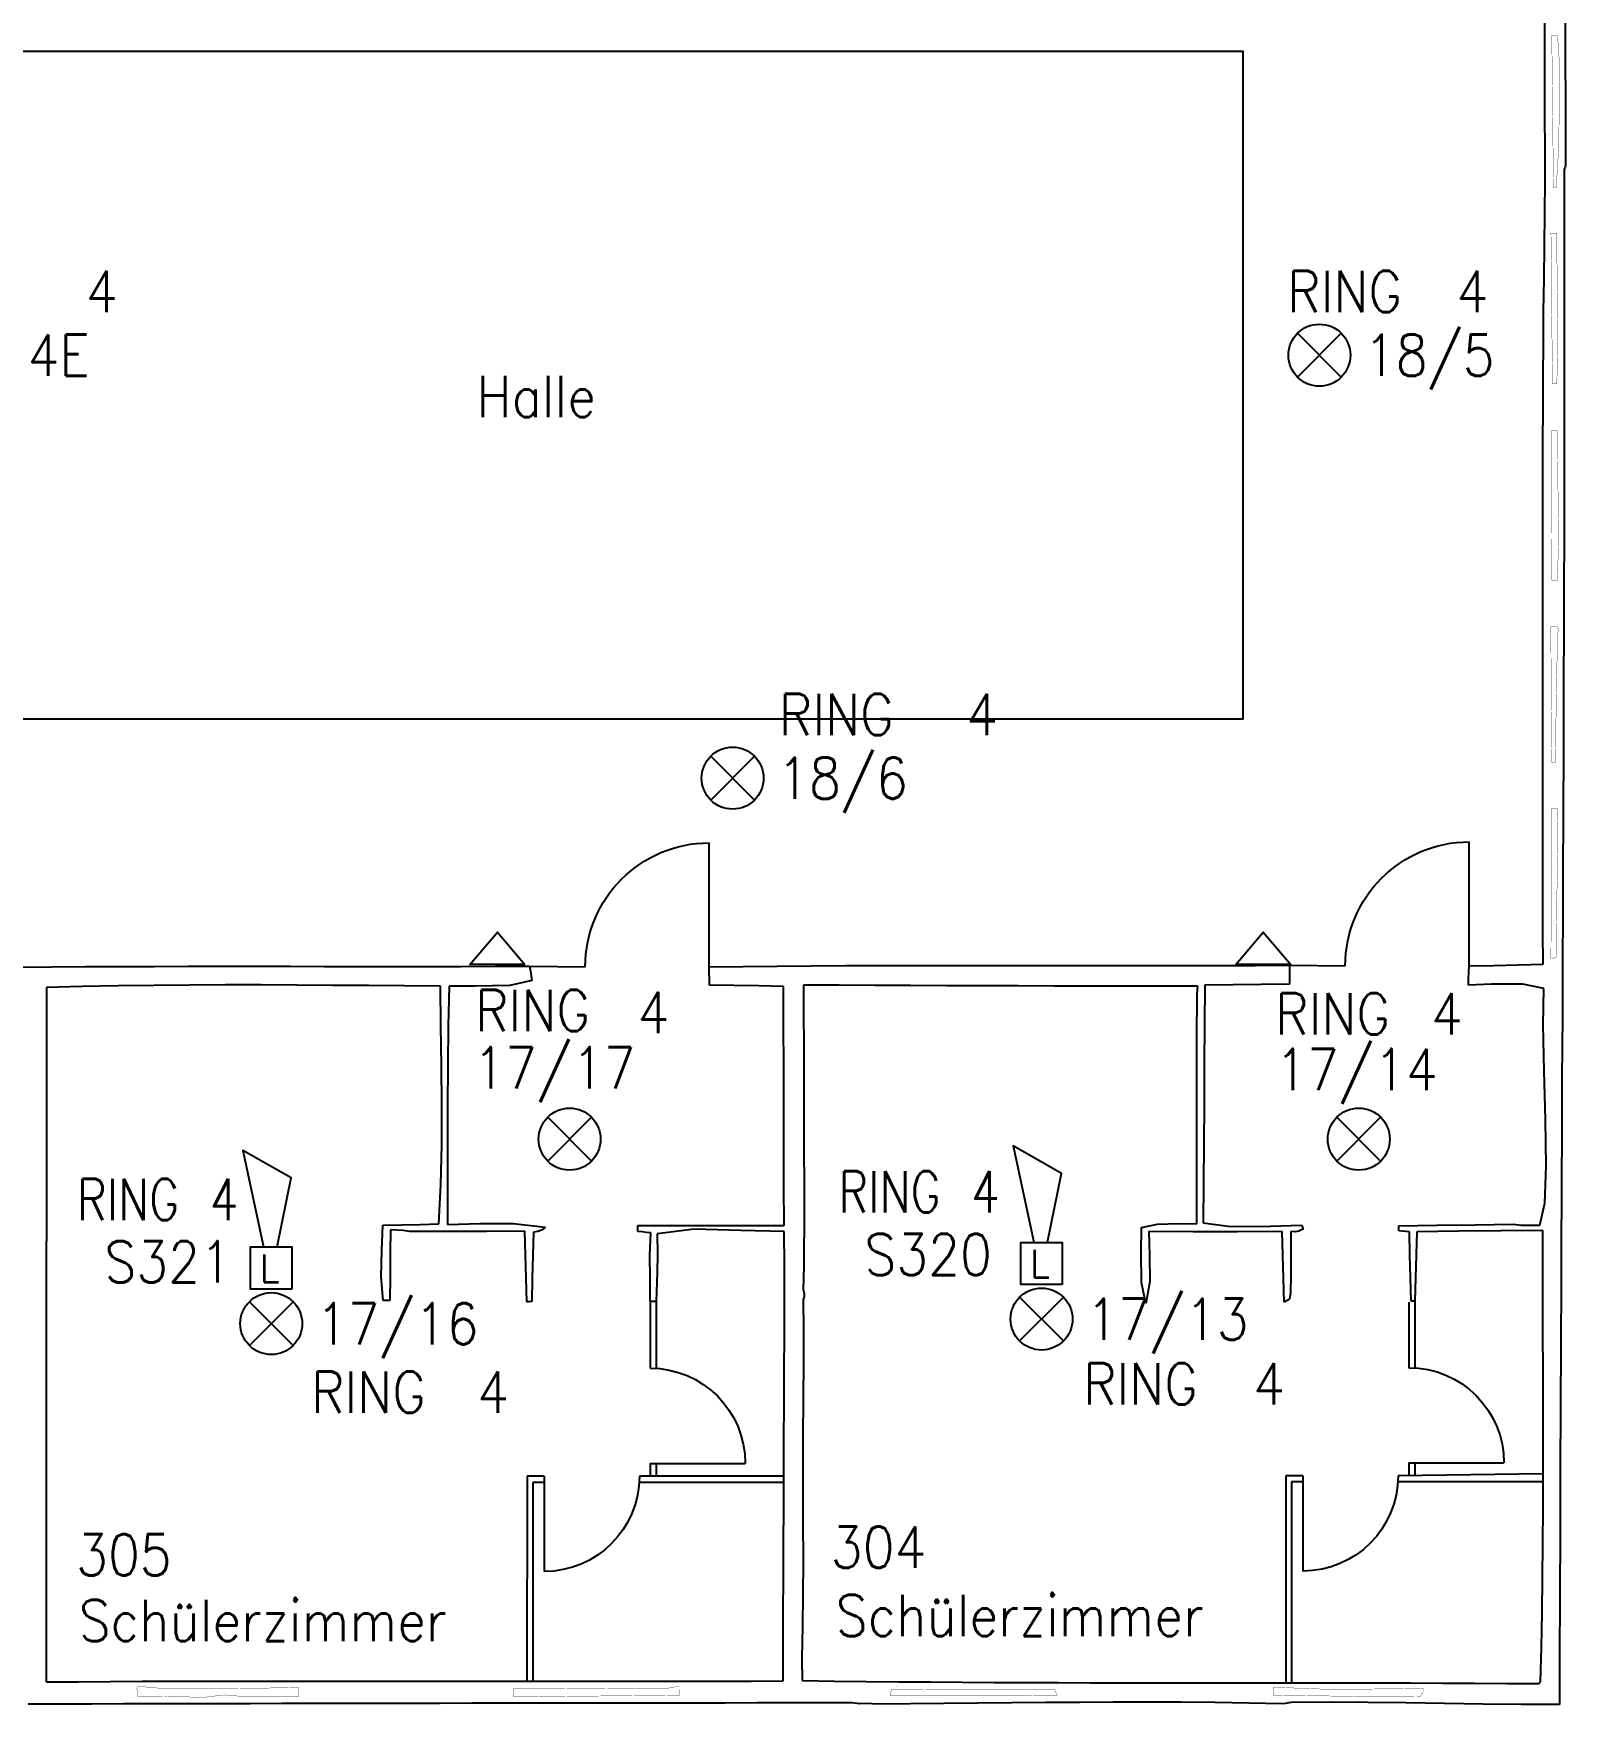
# Model space of a CAD drawing. Extents: x -9.7 to 15.4, y -4.5 to 14.4.
# Drawn here: x 4.21 to 15.34, y -4.51 to 7.63 of the extents above; entities that cross this region are included whole.
import ezdxf
from ezdxf.enums import TextEntityAlignment as Align

# ---------------------------------------------------------------- set-up
doc = ezdxf.new("R2010")
doc.units = 0
doc.header["$LTSCALE"] = 0.000394
doc.header["$MEASUREMENT"] = 0
doc.layers.get('0').update_dxf_attribs({"linetype": 'CONTINUOUS'})
for name, color, linetype in [('Grundriß', 7, 'CONTINUOUS'), ('Raumbezeichnung', 7, 'CONTINUOUS'), ('SECO-BRAND', 240, 'CONTINUOUS'), ('SECO-BRAND_LOOP', 81, 'CONTINUOUS')]:
    doc.layers.add(name, color=color, linetype=linetype)
doc.styles.add('ROMANS', font='romans.shx', dxfattribs={"width": 0.9})

# ---------------------------------------------------------------- blocks, each defined once
blk = doc.blocks.new('Tür')
at = {"layer": 'Grundriß', "linetype": 'Continuous'}
blk.add_line((0, 0), (0, 0.9), dxfattribs=at)
blk.add_arc((0, 0), 0.9, 0, 90, dxfattribs=at)
blk = doc.blocks.new('SecoS-opt')
for p, q in [((0.159, 0.159), (-0.159, -0.159)), ((-0.159, 0.159), (0.159, -0.159))]:
    blk.add_line(p, q)
blk.add_circle((0, 0), 0.225)
at = {"style": 'ROMANS', "width": 0.9, "flags": 1}
for tag, p in [('PRODUKT_1', (-0.344, -0.147)), ('PRODUKT_2', (-0.344, -0.597)), ('TECHNIK', (-0.344, -1.049)), ('SECOPOS', (-0.344, -1.511))]:
    blk.add_attdef(tag, text='', height=0.3, dxfattribs=at).set_placement(p, align=Align.RIGHT)
at = {"color": 81, "style": 'ROMANS', "width": 0.9}
for tag, p in [('MELDERNUMMER', (0.33, -0.131)), ('LINE_1', (0.33, -0.989)), ('LINE_2', (0.33, -1.441)), ('ZUSATZTEXT', (0.33, -1.886))]:
    blk.add_attdef(tag, p, '', height=0.3, dxfattribs=at)
at = {"layer": 'SECO-BRAND_LOOP', "color": 7, "style": 'ROMANS', "width": 0.8, "flags": 8}
blk.add_attdef('RING', (0.33, -0.579), '', height=0.3, dxfattribs=at)
at = {"layer": 'SECO-BRAND_LOOP', "color": 7, "style": 'ROMANS', "width": 0.8}
blk.add_attdef('RINGNUMMER', (1.294, -0.579), '', height=0.3, dxfattribs=at)
blk = doc.blocks.new('SecoS-indikator o mg')
blk.add_lwpolyline([(0.2, 0), (-0.2, 0), (0, 0.234)], close=True)
at = {"color": 81, "style": 'ROMANS', "width": 0.9, "flags": 1}
blk.add_attdef('MELDERNUMMER', (0.219, 0.425), '', height=0.3, dxfattribs=at)
at = {"style": 'ROMANS', "width": 0.9, "flags": 1}
for tag, p in [('PRODUKT_1', (-0.267, -0.029)), ('PRODUKT_2', (-0.267, -0.479)), ('TECHNIK', (-0.267, -0.931)), ('SECOPOS', (-0.267, -1.393))]:
    blk.add_attdef(tag, text='', height=0.3, dxfattribs=at).set_placement(p, align=Align.RIGHT)
at = {"color": 81, "style": 'ROMANS', "width": 0.9}
for tag, p in [('LINE_1', (0.219, -0.023)), ('LINE_2', (0.219, -0.475)), ('ZUSATZTEXT', (0.219, -0.92))]:
    blk.add_attdef(tag, p, '', height=0.3, dxfattribs=at)
at = {"layer": 'SECO-BRAND_LOOP', "color": 7, "style": 'ROMANS', "width": 0.8}
for tag, p, flags in [('RING', (0.219, 0.874), 9), ('RINGNUMMER', (1.183, 0.874), 1)]:
    blk.add_attdef(tag, p, '', height=0.3, dxfattribs=dict(at, flags=flags))
blk = doc.blocks.new('SecoS-sirene loop')
blk.add_lwpolyline([(0.044, 0.307), (0.144, 0.807), (-0.206, 1.007), (-0.056, 0.307)])
blk.add_lwpolyline([(0.15, 0), (-0.15, 0), (-0.15, 0.306), (0.15, 0.306)], close=True)
at = {"color": 82, "style": 'ROMANS'}
blk.add_text('L', height=0.2, dxfattribs=at).set_placement((-0.085, 0.051))
at = {"style": 'ROMANS', "width": 0.9, "flags": 1}
for tag, p in [('PRODUKT_1', (-0.344, 0.022)), ('PRODUKT_2', (-0.344, -0.428)), ('TECHNIK', (-0.344, -0.88)), ('SECOPOS', (-0.344, -1.342))]:
    blk.add_attdef(tag, text='', height=0.3, dxfattribs=at).set_placement(p, align=Align.RIGHT)
at = {"color": 81, "style": 'ROMANS', "width": 0.9}
for tag, p in [('MELDERNUMMER', (0.33, 0.038)), ('LINE_1', (0.33, -0.41)), ('LINE_2', (0.33, -0.861)), ('ZUSATZTEXT', (0.33, -1.307))]:
    blk.add_attdef(tag, p, '', height=0.3, dxfattribs=at)
at = {"layer": 'SECO-BRAND_LOOP', "color": 7, "style": 'ROMANS', "width": 0.8, "flags": 8}
blk.add_attdef('RING', (0.33, 0.487), '', height=0.3, dxfattribs=at)
at = {"layer": 'SECO-BRAND_LOOP', "color": 7, "style": 'ROMANS', "width": 0.8}
blk.add_attdef('RINGNUMMER', (1.294, 0.487), '', height=0.3, dxfattribs=at)

msp = doc.modelspace()

# ---------------------------------------------------------------- linework, layer by layer
at = {"layer": 'Grundriß', "linetype": 'Continuous'}
for p, q in [((15.185, 7.257), (15.184, 7.813)), ((15.331, 7.779), (15.332, 7.578)), ((15.332, 7.578), (15.333, 7.385)), ((15.333, 7.385), (15.334, 7.198)), ((15.187, 6.564), (15.185, 7.257)), ((15.334, 7.198), (15.334, 7.018)), ((15.334, 7.018), (15.335, 6.842)), ((15.335, 6.842), (15.335, 6.672)), ((15.184, 6.327), (15.187, 6.564)), ((15.187, 6.564), (15.187, 6.564)), ((15.328, 6.65), (15.325, 6.64)), ((15.325, 6.64), (15.325, 6.412)), ((15.331, 6.661), (15.328, 6.65)), ((15.335, 6.672), (15.331, 6.661)), ((15.181, 6.089), (15.184, 6.327)), ((15.325, 6.412), (15.325, 6.184)), ((15.179, 5.852), (15.181, 6.089)), ((15.325, 6.184), (15.326, 5.957)), ((15.326, 5.957), (15.326, 5.729)), ((15.176, 5.614), (15.179, 5.852)), ((15.326, 5.729), (15.326, 5.501)), ((15.175, 5.377), (15.176, 5.614)), ((15.326, 5.501), (15.326, 5.274)), ((15.173, 5.14), (15.175, 5.377)), ((15.326, 5.274), (15.326, 5.046)), ((15.172, 4.902), (15.173, 5.14)), ((15.326, 5.046), (15.325, 4.819)), ((15.171, 4.665), (15.172, 4.902)), ((15.325, 4.819), (15.325, 4.591)), ((15.17, 4.427), (15.171, 4.665)), ((15.325, 4.591), (15.325, 4.363)), ((15.17, 4.19), (15.17, 4.427)), ((15.325, 4.363), (15.324, 4.136)), ((15.169, 3.953), (15.17, 4.19)), ((15.324, 4.136), (15.324, 3.908)), ((15.169, 3.715), (15.169, 3.953)), ((15.324, 3.908), (15.323, 3.681)), ((15.169, 3.478), (15.169, 3.715)), ((15.323, 3.681), (15.323, 3.453)), ((15.169, 3.241), (15.169, 3.478)), ((15.323, 3.453), (15.322, 3.225)), ((15.169, 3.004), (15.169, 3.241)), ((15.322, 3.225), (15.321, 2.998)), ((15.169, 2.766), (15.169, 3.004)), ((15.321, 2.998), (15.321, 2.77)), ((15.17, 2.529), (15.169, 2.766)), ((15.321, 2.77), (15.32, 2.543)), ((15.17, 2.292), (15.17, 2.529)), ((15.32, 2.543), (15.319, 2.315)), ((15.319, 2.315), (15.318, 2.088)), ((15.17, 2.055), (15.17, 2.292)), ((15.318, 2.088), (15.317, 1.86)), ((15.171, 1.818), (15.17, 2.055)), ((15.317, 1.86), (15.316, 1.633)), ((15.171, 1.581), (15.171, 1.818)), ((15.171, 1.345), (15.171, 1.581)), ((15.316, 1.633), (15.315, 1.405)), ((15.171, 1.108), (15.171, 1.345)), ((15.315, 1.405), (15.315, 1.178)), ((15.172, 0.871), (15.171, 1.108)), ((15.315, 1.178), (15.314, 0.95)), ((4.093, 0.85), (4.34, 0.853)), ((4.34, 0.853), (4.588, 0.854)), ((4.588, 0.854), (4.835, 0.855)), ((4.835, 0.855), (5.083, 0.856)), ((5.083, 0.856), (5.33, 0.857)), ((5.33, 0.857), (5.578, 0.857)), ((5.578, 0.857), (5.825, 0.857)), ((5.825, 0.857), (6.073, 0.857)), ((6.073, 0.857), (6.321, 0.856)), ((6.321, 0.856), (6.569, 0.856)), ((6.569, 0.856), (6.817, 0.856)), ((6.817, 0.856), (7.065, 0.856)), ((7.065, 0.856), (7.313, 0.856)), ((7.313, 0.856), (7.561, 0.857)), ((7.561, 0.857), (7.81, 0.858)), ((7.81, 0.858), (7.816, 0.822)), ((7.81, 0.858), (8.215, 0.853)), ((9.115, 0.853), (9.362, 0.856)), ((9.115, 0.808), (9.115, 0.853)), ((9.362, 0.856), (9.609, 0.858)), ((9.609, 0.858), (9.856, 0.86)), ((9.856, 0.86), (10.104, 0.861)), ((10.104, 0.861), (10.351, 0.862)), ((10.351, 0.862), (10.599, 0.862)), ((10.599, 0.862), (10.847, 0.862)), ((10.847, 0.862), (11.095, 0.862)), ((11.095, 0.862), (11.343, 0.862)), ((11.343, 0.862), (11.591, 0.862)), ((11.591, 0.862), (11.839, 0.862)), ((11.839, 0.862), (12.088, 0.862)), ((12.088, 0.862), (12.336, 0.862)), ((12.336, 0.862), (12.584, 0.862)), ((12.584, 0.862), (12.832, 0.862)), ((12.832, 0.862), (13.081, 0.863)), ((13.081, 0.863), (13.329, 0.865)), ((13.329, 0.865), (13.33, 0.818)), ((13.329, 0.865), (13.735, 0.86)), ((14.633, 0.813), (14.635, 0.86)), ((14.635, 0.86), (14.813, 0.863)), ((14.813, 0.863), (14.99, 0.866)), ((14.99, 0.866), (15.172, 0.871)), ((15.314, 0.95), (15.313, 0.723)), ((7.827, 0.752), (7.668, 0.716)), ((7.816, 0.822), (7.821, 0.787)), ((7.821, 0.787), (7.827, 0.752)), ((9.116, 0.764), (9.115, 0.808)), ((9.116, 0.72), (9.116, 0.764)), ((13.33, 0.818), (13.33, 0.772)), ((13.33, 0.772), (13.331, 0.726)), ((14.629, 0.719), (14.631, 0.766)), ((14.631, 0.766), (14.633, 0.813)), ((4.561, 0.71), (4.302, 0.703)), ((4.302, 0.703), (4.302, 0.469)), ((4.821, 0.715), (4.561, 0.71)), ((5.081, 0.718), (4.821, 0.715)), ((5.341, 0.72), (5.081, 0.718)), ((5.601, 0.721), (5.341, 0.72)), ((5.861, 0.721), (5.601, 0.721)), ((6.121, 0.72), (5.861, 0.721)), ((6.382, 0.718), (6.121, 0.72)), ((6.642, 0.716), (6.382, 0.718)), ((6.902, 0.714), (6.642, 0.716)), ((7.163, 0.712), (6.902, 0.714)), ((7.166, 0.425), (7.163, 0.712)), ((7.226, 0.713), (7.22, 0.423)), ((7.414, 0.711), (7.226, 0.713)), ((7.668, 0.716), (7.414, 0.711)), ((9.295, 0.717), (9.116, 0.72)), ((9.475, 0.714), (9.295, 0.717)), ((9.654, 0.71), (9.475, 0.714)), ((9.655, 0.421), (9.654, 0.71)), ((10.059, 0.719), (9.8, 0.72)), ((9.8, 0.72), (9.802, 0.07)), ((10.319, 0.717), (10.059, 0.719)), ((10.578, 0.716), (10.319, 0.717)), ((10.839, 0.715), (10.578, 0.716)), ((11.099, 0.714), (10.839, 0.715)), ((11.36, 0.714), (11.099, 0.714)), ((11.621, 0.713), (11.36, 0.714)), ((11.881, 0.713), (11.621, 0.713)), ((12.142, 0.712), (11.881, 0.713)), ((12.403, 0.711), (12.142, 0.712)), ((12.663, 0.711), (12.403, 0.711)), ((12.659, 0.571), (12.66, 0.655)), ((12.66, 0.655), (12.663, 0.711)), ((12.714, 0.72), (12.713, 0.432)), ((12.92, 0.722), (12.714, 0.72)), ((13.125, 0.724), (12.92, 0.722)), ((13.331, 0.726), (13.125, 0.724)), ((14.796, 0.726), (14.629, 0.719)), ((15.024, 0.727), (14.796, 0.726)), ((15.177, 0.694), (15.024, 0.727)), ((15.172, 0.43), (15.177, 0.694)), ((15.313, 0.723), (15.312, 0.495)), ((12.658, 0.409), (12.659, 0.571)), ((15.312, 0.495), (15.31, 0.268)), ((4.302, 0.469), (4.302, 0.243)), ((7.17, 0.136), (7.166, 0.425)), ((7.22, 0.423), (7.217, 0.133)), ((9.656, 0.131), (9.655, 0.421)), ((12.657, 0.123), (12.658, 0.409)), ((12.713, 0.432), (12.711, 0.144)), ((15.179, 0.097), (15.172, 0.43)), ((4.302, 0.243), (4.302, 0.023)), ((15.31, 0.268), (15.309, 0.04)), ((7.173, -0.153), (7.17, 0.136)), ((7.217, 0.133), (7.215, -0.156)), ((9.656, -0.158), (9.656, 0.131)), ((12.658, -0.335), (12.657, 0.123)), ((12.711, 0.144), (12.709, -0.144)), ((4.302, 0.023), (4.302, -0.193)), ((9.802, 0.07), (9.803, -0.421)), ((15.19, -0.26), (15.179, 0.097)), ((15.309, 0.04), (15.308, -0.187)), ((4.302, -0.193), (4.302, -0.406)), ((7.172, -0.441), (7.173, -0.153)), ((7.215, -0.156), (7.214, -0.445)), ((9.657, -0.447), (9.656, -0.158)), ((12.709, -0.144), (12.707, -0.431)), ((15.308, -0.187), (15.307, -0.414)), ((12.658, -1.015), (12.658, -0.335)), ((15.195, -0.596), (15.19, -0.26)), ((4.302, -0.406), (4.302, -0.617)), ((7.166, -0.729), (7.172, -0.441)), ((7.214, -0.445), (7.214, -0.733)), ((9.658, -0.737), (9.657, -0.447)), ((9.803, -0.421), (9.804, -0.78)), ((12.707, -0.431), (12.705, -0.719)), ((15.307, -0.414), (15.306, -0.642)), ((15.185, -0.865), (15.195, -0.596)), ((4.302, -0.617), (4.301, -0.826)), ((12.705, -0.719), (12.703, -1.006)), ((15.306, -0.642), (15.305, -0.869)), ((4.301, -0.826), (4.301, -1.036)), ((7.152, -1.014), (7.166, -0.729)), ((7.214, -0.733), (7.213, -1.02)), ((9.66, -1.026), (9.658, -0.737)), ((9.804, -0.78), (9.804, -1.032)), ((15.149, -1.023), (15.185, -0.865)), ((15.305, -0.869), (15.304, -1.097)), ((4.301, -1.036), (4.3, -1.248)), ((6.738, -1.208), (6.745, -1.025)), ((6.745, -1.025), (6.881, -1.021)), ((6.799, -1.057), (6.798, -1.228)), ((6.845, -1.061), (6.799, -1.057)), ((6.893, -1.063), (6.845, -1.061)), ((6.881, -1.021), (7.016, -1.018)), ((6.937, -1.071), (6.893, -1.063)), ((7.217, -1.07), (6.937, -1.071)), ((7.016, -1.018), (7.152, -1.014)), ((7.213, -1.02), (7.448, -1.013)), ((7.497, -1.069), (7.217, -1.07)), ((7.448, -1.013), (7.691, -1.012)), ((7.777, -1.068), (7.497, -1.069)), ((7.691, -1.012), (7.926, -1.039)), ((7.781, -1.239), (7.777, -1.068)), ((7.838, -1.075), (7.834, -1.243)), ((7.87, -1.07), (7.838, -1.075)), ((7.897, -1.061), (7.87, -1.07)), ((7.926, -1.039), (7.897, -1.061)), ((8.596, -1.041), (8.596, -1.027)), ((8.596, -1.027), (8.951, -1.027)), ((8.596, -1.055), (8.596, -1.041)), ((8.596, -1.069), (8.596, -1.055)), ((8.628, -1.073), (8.596, -1.069)), ((8.66, -1.076), (8.628, -1.073)), ((8.692, -1.079), (8.66, -1.076)), ((8.684, -1.243), (8.692, -1.079)), ((9.006, -1.054), (8.737, -1.087)), ((8.737, -1.087), (8.74, -1.238)), ((8.951, -1.027), (9.305, -1.026)), ((9.345, -1.063), (9.006, -1.054)), ((9.305, -1.026), (9.66, -1.026)), ((9.66, -1.069), (9.345, -1.063)), ((9.661, -1.321), (9.66, -1.069)), ((9.804, -1.032), (9.803, -1.204)), ((12.252, -1.22), (12.255, -1.04)), ((12.255, -1.04), (12.37, -1.016)), ((12.63, -1.072), (12.308, -1.071)), ((12.308, -1.071), (12.314, -1.244)), ((12.37, -1.016), (12.525, -1.013)), ((12.525, -1.013), (12.658, -1.015)), ((12.953, -1.072), (12.63, -1.072)), ((12.703, -1.006), (12.901, -1.033)), ((12.901, -1.033), (13.191, -1.031)), ((13.276, -1.071), (12.953, -1.072)), ((13.191, -1.031), (13.416, -1.025)), ((13.281, -1.242), (13.276, -1.071)), ((13.34, -1.071), (13.339, -1.387)), ((13.373, -1.073), (13.34, -1.071)), ((13.398, -1.067), (13.373, -1.073)), ((13.432, -1.051), (13.398, -1.067)), ((13.416, -1.025), (13.421, -1.034)), ((13.421, -1.034), (13.427, -1.043)), ((13.427, -1.043), (13.432, -1.051)), ((14.123, -1.029), (14.4, -1.025)), ((14.123, -1.041), (14.123, -1.029)), ((14.123, -1.053), (14.123, -1.041)), ((14.124, -1.065), (14.123, -1.053)), ((14.149, -1.068), (14.124, -1.065)), ((14.175, -1.07), (14.149, -1.068)), ((14.201, -1.072), (14.175, -1.07)), ((14.205, -1.24), (14.201, -1.072)), ((14.255, -1.072), (14.25, -1.239)), ((14.559, -1.068), (14.255, -1.072)), ((14.4, -1.025), (14.678, -1.021)), ((14.864, -1.065), (14.559, -1.068)), ((14.678, -1.021), (14.955, -1.016)), ((15.169, -1.062), (14.864, -1.065)), ((14.955, -1.016), (15.015, -1.024)), ((15.015, -1.024), (15.084, -1.025)), ((15.084, -1.025), (15.149, -1.023)), ((15.17, -1.314), (15.169, -1.062)), ((6.732, -1.398), (6.738, -1.208)), ((9.803, -1.204), (9.802, -1.32)), ((15.304, -1.097), (15.303, -1.324)), ((4.3, -1.248), (4.3, -1.462)), ((6.798, -1.228), (6.797, -1.4)), ((7.786, -1.41), (7.781, -1.239)), ((7.834, -1.243), (7.83, -1.411)), ((8.686, -1.414), (8.684, -1.243)), ((8.74, -1.238), (8.738, -1.365)), ((9.661, -1.572), (9.661, -1.321)), ((9.802, -1.32), (9.8, -1.408)), ((12.255, -1.44), (12.252, -1.22)), ((12.314, -1.244), (12.315, -1.434)), ((13.287, -1.412), (13.281, -1.242)), ((14.209, -1.407), (14.205, -1.24)), ((14.25, -1.239), (14.245, -1.407)), ((15.17, -1.567), (15.17, -1.314)), ((15.303, -1.324), (15.302, -1.551)), ((6.748, -1.571), (6.732, -1.398)), ((6.797, -1.4), (6.796, -1.571)), ((7.79, -1.581), (7.786, -1.41)), ((7.83, -1.411), (7.826, -1.578)), ((8.687, -1.578), (8.686, -1.414)), ((8.738, -1.365), (8.73, -1.578)), ((9.8, -1.408), (9.797, -1.492)), ((12.287, -1.593), (12.255, -1.44)), ((12.315, -1.434), (12.287, -1.593)), ((13.292, -1.582), (13.287, -1.412)), ((13.339, -1.387), (13.336, -1.514)), ((14.214, -1.575), (14.209, -1.407)), ((14.245, -1.407), (14.241, -1.575)), ((4.3, -1.462), (4.299, -1.68)), ((6.764, -1.571), (6.748, -1.571)), ((6.78, -1.571), (6.764, -1.571)), ((6.796, -1.571), (6.78, -1.571)), ((7.826, -1.578), (7.814, -1.579)), ((8.73, -1.578), (8.715, -1.578)), ((8.73, -1.578), (8.73, -2.063)), ((9.661, -1.824), (9.661, -1.572)), ((9.797, -1.492), (9.804, -1.521)), ((9.804, -1.541), (9.798, -1.566)), ((9.798, -1.566), (9.799, -1.78)), ((9.804, -1.521), (9.804, -1.541)), ((13.304, -1.575), (13.292, -1.582)), ((13.317, -1.568), (13.304, -1.575)), ((13.329, -1.56), (13.317, -1.568)), ((13.336, -1.514), (13.329, -1.56)), ((14.223, -1.575), (14.214, -1.575)), ((14.232, -1.575), (14.223, -1.575)), ((14.241, -1.575), (14.232, -1.575)), ((14.241, -1.575), (14.241, -2.06)), ((15.171, -1.82), (15.17, -1.567)), ((15.302, -1.551), (15.301, -1.779)), ((4.299, -1.68), (4.299, -1.904)), ((7.802, -1.58), (7.79, -1.581)), ((7.814, -1.579), (7.802, -1.58)), ((8.685, -1.586), (8.685, -2.062)), ((8.701, -1.578), (8.687, -1.578)), ((8.715, -1.578), (8.701, -1.578)), ((14.196, -1.583), (14.196, -2.059)), ((9.799, -1.78), (9.799, -2.02)), ((15.172, -2.073), (15.171, -1.82)), ((15.301, -1.779), (15.3, -2.006)), ((4.299, -1.904), (4.299, -2.133)), ((9.66, -2.076), (9.661, -1.824)), ((9.799, -2.02), (9.798, -2.283)), ((15.3, -2.006), (15.299, -2.233)), ((4.299, -2.133), (4.298, -2.37)), ((9.659, -2.327), (9.66, -2.076)), ((15.173, -2.325), (15.172, -2.073)), ((9.798, -2.283), (9.796, -2.563)), ((15.299, -2.233), (15.298, -2.461)), ((4.298, -2.37), (4.298, -2.616)), ((9.658, -2.578), (9.659, -2.327)), ((15.173, -2.578), (15.173, -2.325)), ((15.298, -2.461), (15.297, -2.688)), ((4.298, -2.616), (4.298, -2.872)), ((9.657, -2.83), (9.658, -2.578)), ((9.796, -2.563), (9.795, -2.858)), ((15.173, -2.83), (15.173, -2.578)), ((8.685, -2.754), (8.685, -2.848)), ((8.73, -2.754), (8.73, -2.848)), ((14.196, -2.751), (14.196, -2.845)), ((14.241, -2.751), (14.241, -2.845)), ((15.297, -2.688), (15.296, -2.915)), ((4.298, -2.872), (4.298, -3.139)), ((7.792, -2.848), (7.79, -4.336)), ((7.916, -2.848), (7.792, -2.848)), ((7.834, -2.892), (7.834, -4.336)), ((7.916, -2.892), (7.834, -2.892)), ((9.657, -2.892), (8.606, -2.892)), ((9.657, -2.848), (8.608, -2.848)), ((9.656, -3.081), (9.657, -2.83)), ((9.795, -2.858), (9.796, -3.162)), ((13.303, -2.845), (13.303, -4.351)), ((13.427, -2.845), (13.303, -2.845)), ((13.345, -2.889), (13.345, -4.351)), ((13.427, -2.889), (13.345, -2.889)), ((15.172, -2.889), (14.117, -2.889)), ((15.173, -2.83), (14.119, -2.845)), ((15.172, -3.083), (15.173, -2.83)), ((15.296, -2.915), (15.296, -3.143)), ((4.298, -3.139), (4.299, -3.418)), ((9.655, -3.332), (9.656, -3.081)), ((15.17, -3.335), (15.172, -3.083)), ((15.296, -3.143), (15.295, -3.37)), ((9.796, -3.162), (9.798, -3.471)), ((9.654, -3.582), (9.655, -3.332)), ((15.168, -3.587), (15.17, -3.335)), ((15.295, -3.37), (15.294, -3.597)), ((4.299, -3.418), (4.299, -3.711)), ((9.798, -3.471), (9.793, -3.936)), ((9.653, -3.833), (9.654, -3.582)), ((15.164, -3.838), (15.168, -3.587)), ((15.294, -3.597), (15.293, -3.824)), ((4.299, -3.711), (4.299, -4.018)), ((9.653, -4.084), (9.653, -3.833)), ((15.16, -4.09), (15.164, -3.838)), ((15.293, -3.824), (15.292, -4.052)), ((9.793, -3.936), (9.789, -4.168)), ((4.299, -4.018), (4.3, -4.341)), ((9.653, -4.334), (9.653, -4.084)), ((15.154, -4.341), (15.16, -4.09)), ((15.292, -4.052), (15.292, -4.279)), ((9.789, -4.168), (9.791, -4.332)), ((4.3, -4.341), (4.532, -4.34)), ((4.3, -4.341), (4.3, -4.341)), ((4.532, -4.34), (4.765, -4.338)), ((4.765, -4.338), (4.997, -4.337)), ((4.997, -4.337), (5.229, -4.336)), ((5.229, -4.336), (5.462, -4.336)), ((5.462, -4.336), (5.694, -4.335)), ((5.694, -4.335), (5.927, -4.335)), ((5.927, -4.335), (6.16, -4.335)), ((6.16, -4.335), (6.392, -4.335)), ((6.392, -4.335), (6.625, -4.335)), ((6.625, -4.335), (6.858, -4.335)), ((6.858, -4.335), (7.091, -4.335)), ((7.091, -4.335), (7.324, -4.335)), ((7.324, -4.335), (7.557, -4.336)), ((7.557, -4.336), (7.79, -4.336)), ((7.79, -4.336), (8.022, -4.336)), ((8.022, -4.336), (8.255, -4.336)), ((8.255, -4.336), (8.488, -4.336)), ((8.488, -4.336), (8.721, -4.336)), ((8.721, -4.336), (8.954, -4.336)), ((8.954, -4.336), (9.187, -4.335)), ((9.187, -4.335), (9.42, -4.335)), ((9.42, -4.335), (9.653, -4.334)), ((9.653, -4.334), (9.653, -4.334)), ((9.791, -4.332), (10.024, -4.335)), ((10.024, -4.335), (10.256, -4.338)), ((10.256, -4.338), (10.489, -4.34)), ((10.489, -4.34), (10.721, -4.342)), ((10.721, -4.342), (10.954, -4.343)), ((10.954, -4.343), (11.186, -4.345)), ((11.186, -4.345), (11.419, -4.346)), ((11.419, -4.346), (11.651, -4.346)), ((11.651, -4.346), (11.883, -4.347)), ((11.883, -4.347), (12.116, -4.347)), ((12.116, -4.347), (12.348, -4.347)), ((12.348, -4.347), (12.58, -4.347)), ((12.58, -4.347), (12.813, -4.348)), ((12.813, -4.348), (13.045, -4.348)), ((13.045, -4.348), (13.278, -4.348)), ((13.278, -4.348), (13.51, -4.348)), ((13.51, -4.348), (13.743, -4.348)), ((13.743, -4.348), (13.976, -4.349)), ((13.976, -4.349), (14.209, -4.349)), ((14.209, -4.349), (14.442, -4.35)), ((14.442, -4.35), (14.675, -4.351)), ((14.675, -4.351), (14.908, -4.352)), ((14.908, -4.352), (15.141, -4.354)), ((15.141, -4.354), (15.145, -4.35)), ((15.141, -4.354), (15.141, -4.354)), ((15.145, -4.35), (15.149, -4.345)), ((15.149, -4.345), (15.154, -4.341)), ((15.292, -4.279), (15.291, -4.506)), ((11.804, -4.49), (11.558, -4.492)), ((12.05, -4.488), (11.804, -4.49)), ((12.296, -4.488), (12.05, -4.488)), ((12.543, -4.489), (12.296, -4.488)), ((12.789, -4.491), (12.543, -4.489)), ((13.035, -4.495), (12.789, -4.491)), ((13.345, -4.49), (13.324, -4.494)), ((13.621, -4.489), (13.345, -4.49)), ((13.345, -4.49), (13.345, -4.49)), ((13.898, -4.491), (13.621, -4.489)), ((14.176, -4.494), (13.898, -4.491)), ((4.399, -4.502), (4.169, -4.502)), ((4.629, -4.502), (4.399, -4.502)), ((4.859, -4.501), (4.629, -4.502)), ((5.09, -4.501), (4.859, -4.501)), ((5.32, -4.5), (5.09, -4.501)), ((5.55, -4.5), (5.32, -4.5)), ((5.78, -4.5), (5.55, -4.5)), ((6.01, -4.499), (5.78, -4.5)), ((6.24, -4.499), (6.01, -4.499)), ((6.471, -4.499), (6.24, -4.499)), ((6.701, -4.498), (6.471, -4.499)), ((6.931, -4.498), (6.701, -4.498)), ((7.161, -4.498), (6.931, -4.498)), ((7.391, -4.497), (7.161, -4.498)), ((7.622, -4.497), (7.391, -4.497)), ((7.852, -4.497), (7.622, -4.497)), ((8.082, -4.496), (7.852, -4.497)), ((8.312, -4.496), (8.082, -4.496)), ((8.542, -4.496), (8.312, -4.496)), ((8.773, -4.495), (8.542, -4.496)), ((9.003, -4.495), (8.773, -4.495)), ((9.233, -4.495), (9.003, -4.495)), ((9.464, -4.494), (9.233, -4.495)), ((9.694, -4.494), (9.464, -4.494)), ((9.924, -4.493), (9.694, -4.494)), ((10.154, -4.493), (9.924, -4.493)), ((10.206, -4.5), (10.154, -4.493)), ((10.267, -4.498), (10.206, -4.5)), ((10.33, -4.502), (10.267, -4.498)), ((10.575, -4.501), (10.33, -4.502)), ((10.82, -4.499), (10.575, -4.501)), ((11.066, -4.496), (10.82, -4.499)), ((11.312, -4.494), (11.066, -4.496)), ((11.558, -4.492), (11.312, -4.494)), ((13.281, -4.501), (13.035, -4.495)), ((13.302, -4.498), (13.281, -4.501)), ((13.324, -4.494), (13.302, -4.498)), ((14.455, -4.499), (14.176, -4.494)), ((14.734, -4.503), (14.455, -4.499)), ((15.013, -4.506), (14.734, -4.503)), ((15.291, -4.506), (15.013, -4.506)), ((15.291, -4.506), (15.291, -4.506))]:
    msp.add_line(p, q, dxfattribs=at)
at = {"layer": 'Grundriß', "linetype": 'Continuous', "const_width": 0.0023}
for points in [[(15.289, 7.437), (15.289, 7.127), (15.286, 6.816), (15.267, 6.512), (15.26, 6.512), (15.253, 6.512), (15.247, 6.512), (15.243, 6.88), (15.239, 7.248), (15.235, 7.617), (15.248, 7.617), (15.262, 7.618), (15.277, 7.618), (15.281, 7.557), (15.285, 7.497)], [(15.279, 5.448), (15.276, 5.328), (15.274, 5.207), (15.272, 5.087), (15.261, 5.087), (15.251, 5.087), (15.241, 5.087), (15.234, 5.597), (15.232, 5.958), (15.229, 6.181), (15.242, 6.182), (15.256, 6.182), (15.271, 6.182), (15.273, 5.937), (15.276, 5.693)], [(15.284, 3.981), (15.282, 3.874), (15.279, 3.768), (15.277, 3.662), (15.263, 3.662), (15.249, 3.662), (15.235, 3.661), (15.234, 4.023), (15.234, 4.384), (15.234, 4.746), (15.247, 4.746), (15.261, 4.746), (15.276, 4.746), (15.278, 4.491), (15.281, 4.236)], [(15.281, 3.31), (15.272, 3.044), (15.267, 2.792), (15.262, 2.339), (15.253, 2.339), (15.244, 2.339), (15.235, 2.339), (15.23, 2.898), (15.229, 3.191), (15.225, 3.323), (15.24, 3.324), (15.255, 3.325), (15.27, 3.326), (15.274, 3.321), (15.277, 3.316)], [(15.279, 1.577), (15.27, 1.344), (15.268, 1.176), (15.27, 0.928), (15.259, 0.918), (15.249, 0.915), (15.229, 0.914), (15.23, 1.276), (15.231, 1.639), (15.231, 2.002), (15.245, 2.002), (15.26, 2.002), (15.274, 2.003), (15.276, 1.86), (15.277, 1.719)], [(6.134, -4.446), (5.791, -4.446), (5.65, -4.443), (5.592, -4.436), (5.44, -4.454), (5.175, -4.446), (4.964, -4.448), (4.961, -4.427), (4.96, -4.406), (4.958, -4.385), (4.961, -4.381), (4.965, -4.378), (4.968, -4.374), (5.145, -4.389), (5.517, -4.39), (5.905, -4.386), (6.133, -4.382), (6.133, -4.403), (6.134, -4.425)], [(8.899, -4.438), (8.598, -4.441), (8.298, -4.444), (7.998, -4.447), (7.697, -4.451), (7.697, -4.429), (7.697, -4.408), (7.697, -4.386), (8.06, -4.388), (8.425, -4.391), (8.792, -4.391), (8.827, -4.385), (8.862, -4.379), (8.898, -4.373), (8.898, -4.395), (8.899, -4.416)], [(11.642, -4.439), (11.338, -4.443), (11.034, -4.443), (10.732, -4.442), (10.43, -4.442), (10.432, -4.427), (10.435, -4.412), (10.438, -4.397), (10.733, -4.395), (11.029, -4.394), (11.326, -4.394), (11.624, -4.395), (11.63, -4.41), (11.636, -4.425)], [(14.302, -4.41), (14.295, -4.423), (14.289, -4.434), (14.283, -4.446), (13.924, -4.448), (13.568, -4.443), (13.212, -4.438), (13.214, -4.418), (13.215, -4.399), (13.216, -4.38), (13.574, -4.394), (13.937, -4.393), (14.301, -4.389), (14.301, -4.396), (14.302, -4.403)]]:
    msp.add_lwpolyline(points, close=True, dxfattribs=at)
at = {"layer": 'Grundriß', "linetype": 'Continuous'}
msp.add_lwpolyline([(3.211, 7.503), (12.992, 7.503), (12.992, 2.651), (3.211, 2.651)], close=True, dxfattribs=at)

# ---------------------------------------------------------------- block references
at = {"layer": 'Grundriß', "linetype": 'Continuous', "xscale": -1}
for p in [(9.115, 0.853), (14.635, 0.86)]:
    msp.add_blockref('Tür', p, dxfattribs=at)
at = {"layer": 'Grundriß', "linetype": 'Continuous', "xscale": -0.7687702556845959, "yscale": 0.7687702556845959, "zscale": 0.7687702556845959}
for p, rotation in [((8.685, -2.754), 270), ((14.196, -2.751), 270), ((7.916, -2.848), 180), ((13.427, -2.845), 180)]:
    msp.add_blockref('Tür', p, dxfattribs=dict(at, rotation=rotation))
at = {"layer": 'SECO-BRAND', "linetype": 'Continuous'}
ref = msp.add_blockref('SecoS-opt', (2.89, 5.295), dxfattribs=at)
ref.add_attrib('MELDERNUMMER', '18/14E', (3.215, 5.145), dxfattribs={"layer": '0', "color": 81, "height": 0.3, "style": 'ROMANS', "width": 0.9})
ref.add_attrib('RINGNUMMER', '4', (4.586, 5.608), dxfattribs={"layer": 'SECO-BRAND_LOOP', "color": 7, "height": 0.3, "style": 'ROMANS', "width": 0.9})
ref.add_attrib('RING', 'RING', (3.226, 5.608), dxfattribs={"layer": 'SECO-BRAND_LOOP', "color": 7, "height": 0.3, "style": 'ROMANS', "width": 0.9, "flags": 8})
ref = msp.add_blockref('SecoS-opt', (13.547, 5.295), dxfattribs=at)
ref.add_attrib('MELDERNUMMER', '18/5', (13.871, 5.145), dxfattribs={"layer": '0', "color": 81, "height": 0.3, "style": 'ROMANS', "width": 0.9})
ref.add_attrib('RINGNUMMER', '4', (14.542, 5.608), dxfattribs={"layer": 'SECO-BRAND_LOOP', "color": 7, "height": 0.3, "style": 'ROMANS', "width": 0.9})
ref.add_attrib('RING', 'RING', (13.313, 5.608), dxfattribs={"layer": 'SECO-BRAND_LOOP', "color": 7, "height": 0.3, "style": 'ROMANS', "width": 0.9, "flags": 8})
ref = msp.add_blockref('SecoS-opt', (9.285, 2.223), dxfattribs=at)
ref.add_attrib('MELDERNUMMER', '18/6', (9.609, 2.072), dxfattribs={"layer": '0', "color": 81, "height": 0.3, "style": 'ROMANS', "width": 0.9})
ref.add_attrib('RINGNUMMER', '4', (10.981, 2.536), dxfattribs={"layer": 'SECO-BRAND_LOOP', "color": 7, "height": 0.3, "style": 'ROMANS', "width": 0.9})
ref.add_attrib('RING', 'RING', (9.621, 2.536), dxfattribs={"layer": 'SECO-BRAND_LOOP', "color": 7, "height": 0.3, "style": 'ROMANS', "width": 0.9, "flags": 8})
for p in [(7.577, 0.87), (13.139, 0.87)]:
    msp.add_blockref('SecoS-indikator o mg', p, dxfattribs=at)
ref = msp.add_blockref('SecoS-opt', (8.101, -0.399), dxfattribs=at)
ref.add_attrib('MELDERNUMMER', '17/17', (7.401, -0.031), dxfattribs={"layer": '0', "color": 81, "height": 0.3, "style": 'ROMANS', "width": 0.9})
ref.add_attrib('RINGNUMMER', '4', (8.593, 0.371), dxfattribs={"layer": 'SECO-BRAND_LOOP', "color": 7, "height": 0.3, "style": 'ROMANS', "width": 0.9})
ref.add_attrib('RING', 'RING', (7.415, 0.386), dxfattribs={"layer": 'SECO-BRAND_LOOP', "color": 7, "height": 0.3, "style": 'ROMANS', "width": 0.9, "flags": 8})
ref = msp.add_blockref('SecoS-opt', (13.833, -0.399), dxfattribs=at)
ref.add_attrib('MELDERNUMMER', '17/14', (13.226, -0.043), dxfattribs={"layer": '0', "color": 81, "height": 0.3, "style": 'ROMANS', "width": 0.9})
ref.add_attrib('RINGNUMMER', '4', (14.357, 0.361), dxfattribs={"layer": 'SECO-BRAND_LOOP', "color": 7, "height": 0.3, "style": 'ROMANS', "width": 0.9})
ref.add_attrib('RING', 'RING', (13.226, 0.361), dxfattribs={"layer": 'SECO-BRAND_LOOP', "color": 7, "height": 0.3, "style": 'ROMANS', "width": 0.9, "flags": 8})
at = {"layer": 'SECO-BRAND'}
ref = msp.add_blockref('SecoS-sirene loop', (5.934, -1.488), dxfattribs=at)
ref.add_attrib('MELDERNUMMER', 'S321', (4.722, -1.44), dxfattribs={"layer": '0', "color": 81, "height": 0.3, "style": 'ROMANS', "width": 0.9})
ref.add_attrib('RING', 'RING', (4.523, -0.987), dxfattribs={"layer": 'SECO-BRAND_LOOP', "color": 7, "height": 0.3, "style": 'ROMANS', "width": 0.8, "flags": 8})
ref.add_attrib('RINGNUMMER', '4', (5.488, -0.987), dxfattribs={"layer": 'SECO-BRAND_LOOP', "color": 7, "height": 0.3, "style": 'ROMANS', "width": 0.8})
ref = msp.add_blockref('SecoS-sirene loop', (11.529, -1.455), dxfattribs=at)
ref.add_attrib('MELDERNUMMER', 'S320', (10.242, -1.386), dxfattribs={"layer": '0', "color": 81, "height": 0.3, "style": 'ROMANS', "width": 0.9})
ref.add_attrib('RING', 'RING', (10.054, -0.931), dxfattribs={"layer": 'SECO-BRAND_LOOP', "color": 7, "height": 0.3, "style": 'ROMANS', "width": 0.8, "flags": 8})
ref.add_attrib('RINGNUMMER', '4', (11.018, -0.931), dxfattribs={"layer": 'SECO-BRAND_LOOP', "color": 7, "height": 0.3, "style": 'ROMANS', "width": 0.8})
at = {"layer": 'SECO-BRAND', "linetype": 'Continuous'}
ref = msp.add_blockref('SecoS-opt', (5.934, -1.739), dxfattribs=at)
ref.add_attrib('MELDERNUMMER', '17/16', (6.259, -1.89), dxfattribs={"layer": '0', "color": 81, "height": 0.3, "style": 'ROMANS', "width": 0.9})
ref.add_attrib('RINGNUMMER', '4', (7.429, -2.386), dxfattribs={"layer": 'SECO-BRAND_LOOP', "color": 7, "height": 0.3, "style": 'ROMANS', "width": 0.9})
ref.add_attrib('RING', 'RING', (6.223, -2.386), dxfattribs={"layer": 'SECO-BRAND_LOOP', "color": 7, "height": 0.3, "style": 'ROMANS', "width": 0.9, "flags": 8})
ref = msp.add_blockref('SecoS-opt', (11.529, -1.706), dxfattribs=at)
ref.add_attrib('MELDERNUMMER', '17/13', (11.853, -1.857), dxfattribs={"layer": '0', "color": 81, "height": 0.3, "style": 'ROMANS', "width": 0.9})
ref.add_attrib('RINGNUMMER', '4', (13.065, -2.327), dxfattribs={"layer": 'SECO-BRAND_LOOP', "color": 7, "height": 0.3, "style": 'ROMANS', "width": 0.9})
ref.add_attrib('RING', 'RING', (11.83, -2.327), dxfattribs={"layer": 'SECO-BRAND_LOOP', "color": 7, "height": 0.3, "style": 'ROMANS', "width": 0.9, "flags": 8})

# ---------------------------------------------------------------- texts
at = {"layer": 'Raumbezeichnung', "linetype": 'Continuous', "style": 'ROMANS', "width": 0.9}
for s, p in [('Halle', (7.425, 4.846)), ('305', (4.517, -3.568)), ('304', (9.998, -3.513)), ('Schülerzimmer', (4.535, -4.045)), ('Schülerzimmer', (10.034, -4.008))]:
    msp.add_text(s, height=0.3, dxfattribs=at).set_placement(p)

doc.saveas('drawing.dxf')
